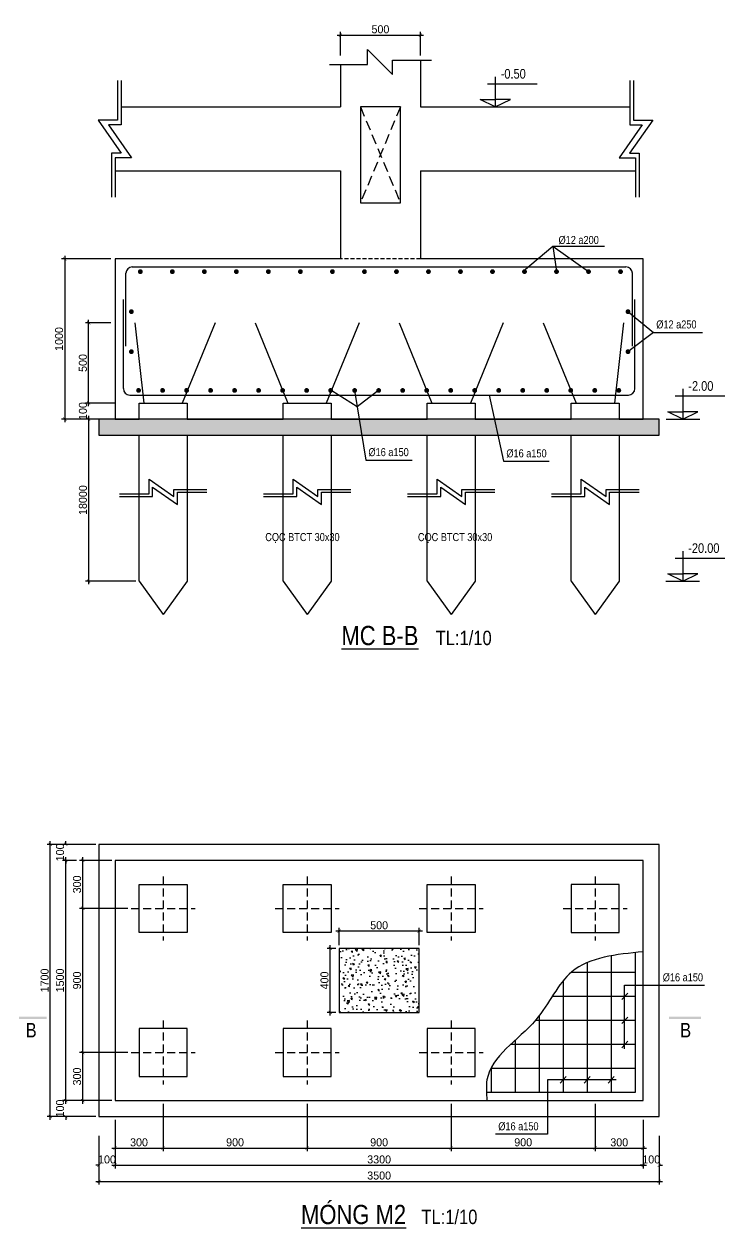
# Model space of a CAD drawing. Extents: x 394 to 18449, y -3793 to 677.
# Drawn here: x 9318 to 9756, y -2492 to -1740 of the extents above; entities that cross this region are included whole.
import ezdxf

# ---------------------------------------------------------------- set-up
doc = ezdxf.new("R2010")
doc.units = 0
doc.header["$MEASUREMENT"] = 0
doc.linetypes.add('CENTER2', pattern=[1.125, 0.75, -0.125, 0.125, -0.125])
doc.linetypes.add('HIDDEN', pattern=[0.375, 0.25, -0.125])
doc.layers.get('0').update_dxf_attribs({"linetype": 'CONTINUOUS'})
doc.layers.get('DEFPOINTS').update_dxf_attribs({"linetype": 'CONTINUOUS'})
for name, color, linetype in [('cot', 8, 'CONTINUOUS'), ('DUT', 7, 'CENTER2'), ('TEXT', 7, 'CONTINUOUS'), ('THEP', 6, 'CONTINUOUS'), ('TUONG', 7, 'CONTINUOUS')]:
    doc.layers.add(name, color=color, linetype=linetype)
doc.styles.add('DIM-NEW', font='VHELVCN.TTF')
doc.styles.add('T2', font='VTIMESN.TTF')
doc.dimstyles.new('TL10', dxfattribs={"dimtxt": 5, "dimasz": 2, "dimexe": 2, "dimexo": 2, "dimgap": 1, "dimtad": 1, "dimdec": 0, "dimlfac": 10, "dimzin": 0, "dimdsep": 46, "dimtxsty": 'T2', "dimblk": 'ARCHTICK', "dimcen": 2.5, "dimdle": 2, "dimclrd": 1, "dimclre": 1, "dimclrt": 2, "dimadec": 0, "dimazin": 0, "dimtfac": 1, "dimtdec": 0, "dimtix": 1, "dimtofl": 0, "dimtmove": 0, "dimatfit": 0, "dimldrblk": 'ARCHTICK', "dimfxl": 0, "dimtolj": 1, "dimtzin": 0, "dimlwd": -1, "dimlwe": -1, "dimarcsym": 0})

# ---------------------------------------------------------------- blocks, each defined once
blk = doc.blocks.new('_ARCHTICK')
at = {"color": 0, "linetype": 'ByBlock', "const_width": 0.15}
blk.add_lwpolyline([(-0.5, -0.5), (0.5, 0.5)], dxfattribs=at)
blk = doc.blocks.new('*D207')
at = {"layer": 'DEFPOINTS', "color": 0}
for p in [(9355.13, -2382.29), (9385.28, -2382.29), (9375.28, -2412.29)]:
    blk.add_point(p, dxfattribs=at)
at = {"layer": 'TUONG', "color": 1}
for p, q in [((9383.28, -2382.29), (9353.13, -2382.29)), ((9355.13, -2414.29), (9355.13, -2380.29)), ((9373.28, -2412.29), (9353.13, -2412.29))]:
    blk.add_line(p, q, dxfattribs=at)
at = {"layer": 'TUONG', "color": 1, "xscale": 2, "yscale": 2, "zscale": 2}
for p, rotation in [((9355.13, -2382.29), 90), ((9355.13, -2412.29), 270)]:
    blk.add_blockref('_ARCHTICK', p, dxfattribs=dict(at, rotation=rotation))
at = {"layer": 'TUONG', "color": 2, "insert": (9351.57, -2397.29), "char_height": 5, "attachment_point": 5, "rotation": 90, "style": 'T2'}
blk.add_mtext('\\A1;300', dxfattribs=at)
blk = doc.blocks.new('*D206')
at = {"layer": 'DEFPOINTS', "color": 0}
for p in [(9355.13, -2292.29), (9385.28, -2292.29), (9385.28, -2382.29)]:
    blk.add_point(p, dxfattribs=at)
at = {"layer": 'TUONG', "color": 1}
for p, q in [((9383.28, -2292.29), (9353.13, -2292.29)), ((9355.13, -2384.29), (9355.13, -2290.29)), ((9383.28, -2382.29), (9353.13, -2382.29))]:
    blk.add_line(p, q, dxfattribs=at)
at = {"layer": 'TUONG', "color": 1, "xscale": 2, "yscale": 2, "zscale": 2}
for p, rotation in [((9355.13, -2292.29), 90), ((9355.13, -2382.29), 270)]:
    blk.add_blockref('_ARCHTICK', p, dxfattribs=dict(at, rotation=rotation))
at = {"layer": 'TUONG', "color": 2, "insert": (9351.54, -2337.29), "char_height": 5, "attachment_point": 5, "rotation": 90, "style": 'T2'}
blk.add_mtext('\\A1;900', dxfattribs=at)
blk = doc.blocks.new('*D205')
at = {"layer": 'DEFPOINTS', "color": 0}
for p in [(9355.13, -2262.29), (9375.28, -2262.29), (9385.28, -2292.29)]:
    blk.add_point(p, dxfattribs=at)
at = {"layer": 'TUONG', "color": 1}
for p, q in [((9373.28, -2262.29), (9353.13, -2262.29)), ((9355.13, -2294.29), (9355.13, -2260.29)), ((9383.28, -2292.29), (9353.13, -2292.29))]:
    blk.add_line(p, q, dxfattribs=at)
at = {"layer": 'TUONG', "color": 1, "xscale": 2, "yscale": 2, "zscale": 2}
for p, rotation in [((9355.13, -2262.29), 90), ((9355.13, -2292.29), 270)]:
    blk.add_blockref('_ARCHTICK', p, dxfattribs=dict(at, rotation=rotation))
at = {"layer": 'TUONG', "color": 2, "insert": (9351.57, -2277.29), "char_height": 5, "attachment_point": 5, "rotation": 90, "style": 'T2'}
blk.add_mtext('\\A1;300', dxfattribs=at)
blk = doc.blocks.new('*D204')
at = {"layer": 'DEFPOINTS', "color": 0}
for p in [(9344.52, -2412.29), (9373.28, -2412.29), (9365.28, -2422.29)]:
    blk.add_point(p, dxfattribs=at)
at = {"layer": 'TUONG', "color": 1}
for p, q in [((9371.28, -2412.29), (9342.52, -2412.29)), ((9344.52, -2412.29), (9344.52, -2410.29)), ((9363.28, -2422.29), (9342.52, -2422.29)), ((9344.52, -2422.29), (9344.52, -2424.29))]:
    blk.add_line(p, q, dxfattribs=at)
at = {"layer": 'TUONG', "color": 1, "xscale": 2, "yscale": 2, "zscale": 2}
for p, rotation in [((9344.52, -2412.29), 270), ((9344.52, -2422.29), 90)]:
    blk.add_blockref('_ARCHTICK', p, dxfattribs=dict(at, rotation=rotation))
at = {"layer": 'TUONG', "color": 2, "insert": (9340.96, -2417.29), "char_height": 5, "attachment_point": 5, "rotation": 90, "style": 'T2'}
blk.add_mtext('\\A1;100', dxfattribs=at)
blk = doc.blocks.new('*D203')
at = {"layer": 'DEFPOINTS', "color": 0}
for p in [(9344.52, -2262.29), (9353.13, -2262.29), (9373.28, -2412.29)]:
    blk.add_point(p, dxfattribs=at)
at = {"layer": 'TUONG', "color": 1}
for p, q in [((9351.13, -2262.29), (9342.52, -2262.29)), ((9344.52, -2414.29), (9344.52, -2260.29)), ((9371.28, -2412.29), (9342.52, -2412.29))]:
    blk.add_line(p, q, dxfattribs=at)
at = {"layer": 'TUONG', "color": 1, "xscale": 2, "yscale": 2, "zscale": 2}
for p, rotation in [((9344.52, -2262.29), 90), ((9344.52, -2412.29), 270)]:
    blk.add_blockref('_ARCHTICK', p, dxfattribs=dict(at, rotation=rotation))
at = {"layer": 'TUONG', "color": 2, "insert": (9340.92, -2337.29), "char_height": 5, "attachment_point": 5, "rotation": 90, "style": 'T2'}
blk.add_mtext('\\A1;1500', dxfattribs=at)
blk = doc.blocks.new('*D202')
at = {"layer": 'DEFPOINTS', "color": 0}
for p in [(9344.52, -2252.29), (9365.28, -2252.29), (9353.13, -2262.29)]:
    blk.add_point(p, dxfattribs=at)
at = {"layer": 'TUONG', "color": 1}
for p, q in [((9363.28, -2252.29), (9342.52, -2252.29)), ((9344.52, -2252.29), (9344.52, -2250.29)), ((9351.13, -2262.29), (9342.52, -2262.29)), ((9344.52, -2262.29), (9344.52, -2264.29))]:
    blk.add_line(p, q, dxfattribs=at)
at = {"layer": 'TUONG', "color": 1, "xscale": 2, "yscale": 2, "zscale": 2}
for p, rotation in [((9344.52, -2252.29), 270), ((9344.52, -2262.29), 90)]:
    blk.add_blockref('_ARCHTICK', p, dxfattribs=dict(at, rotation=rotation))
at = {"layer": 'TUONG', "color": 2, "insert": (9340.96, -2257.29), "char_height": 5, "attachment_point": 5, "rotation": 90, "style": 'T2'}
blk.add_mtext('\\A1;100', dxfattribs=at)
blk = doc.blocks.new('*D201')
at = {"layer": 'DEFPOINTS', "color": 0}
for p in [(9334.87, -2252.29), (9344.52, -2252.29), (9344.52, -2422.29)]:
    blk.add_point(p, dxfattribs=at)
at = {"layer": 'TUONG', "color": 1}
for p, q in [((9342.52, -2252.29), (9332.87, -2252.29)), ((9334.87, -2424.29), (9334.87, -2250.29)), ((9342.52, -2422.29), (9332.87, -2422.29))]:
    blk.add_line(p, q, dxfattribs=at)
at = {"layer": 'TUONG', "color": 1, "xscale": 2, "yscale": 2, "zscale": 2}
for p, rotation in [((9334.87, -2252.29), 90), ((9334.87, -2422.29), 270)]:
    blk.add_blockref('_ARCHTICK', p, dxfattribs=dict(at, rotation=rotation))
at = {"layer": 'TUONG', "color": 2, "insert": (9331.32, -2337.29), "char_height": 5, "attachment_point": 5, "rotation": 90, "style": 'T2'}
blk.add_mtext('\\A1;1700', dxfattribs=at)
blk = doc.blocks.new('*D200')
at = {"layer": 'DEFPOINTS', "color": 0}
for p in [(9405.28, -2412.29), (9375.28, -2422.29), (9405.28, -2442)]:
    blk.add_point(p, dxfattribs=at)
at = {"layer": 'TUONG', "color": 1}
for p, q in [((9405.28, -2414.29), (9405.28, -2444)), ((9375.28, -2424.29), (9375.28, -2444)), ((9373.28, -2442), (9407.28, -2442))]:
    blk.add_line(p, q, dxfattribs=at)
at = {"layer": 'TUONG', "color": 1, "xscale": 2, "yscale": 2, "zscale": 2, "rotation": 180}
blk.add_blockref('_ARCHTICK', (9375.28, -2442), dxfattribs=at)
at = {"layer": 'TUONG', "color": 1, "xscale": 2, "yscale": 2, "zscale": 2}
blk.add_blockref('_ARCHTICK', (9405.28, -2442), dxfattribs=at)
at = {"layer": 'TUONG', "color": 2, "insert": (9390.28, -2438.44), "char_height": 5, "attachment_point": 5, "style": 'T2'}
blk.add_mtext('\\A1;300', dxfattribs=at)
blk = doc.blocks.new('*D199')
at = {"layer": 'DEFPOINTS', "color": 0}
for p in [(9405.28, -2412.29), (9495.28, -2412.29), (9495.28, -2442)]:
    blk.add_point(p, dxfattribs=at)
at = {"layer": 'TUONG', "color": 1}
for p, q in [((9405.28, -2414.29), (9405.28, -2444)), ((9495.28, -2414.29), (9495.28, -2444)), ((9403.28, -2442), (9497.28, -2442))]:
    blk.add_line(p, q, dxfattribs=at)
at = {"layer": 'TUONG', "color": 1, "xscale": 2, "yscale": 2, "zscale": 2, "rotation": 180}
blk.add_blockref('_ARCHTICK', (9405.28, -2442), dxfattribs=at)
at = {"layer": 'TUONG', "color": 1, "xscale": 2, "yscale": 2, "zscale": 2}
blk.add_blockref('_ARCHTICK', (9495.28, -2442), dxfattribs=at)
at = {"layer": 'TUONG', "color": 2, "insert": (9450.28, -2438.41), "char_height": 5, "attachment_point": 5, "style": 'T2'}
blk.add_mtext('\\A1;900', dxfattribs=at)
blk = doc.blocks.new('*D198')
at = {"layer": 'DEFPOINTS', "color": 0}
for p in [(9495.28, -2412.29), (9585.28, -2412.29), (9585.28, -2442)]:
    blk.add_point(p, dxfattribs=at)
at = {"layer": 'TUONG', "color": 1}
for p, q in [((9495.28, -2414.29), (9495.28, -2444)), ((9585.28, -2414.29), (9585.28, -2444)), ((9493.28, -2442), (9587.28, -2442))]:
    blk.add_line(p, q, dxfattribs=at)
at = {"layer": 'TUONG', "color": 1, "xscale": 2, "yscale": 2, "zscale": 2, "rotation": 180}
blk.add_blockref('_ARCHTICK', (9495.28, -2442), dxfattribs=at)
at = {"layer": 'TUONG', "color": 1, "xscale": 2, "yscale": 2, "zscale": 2}
blk.add_blockref('_ARCHTICK', (9585.28, -2442), dxfattribs=at)
at = {"layer": 'TUONG', "color": 2, "insert": (9540.28, -2438.41), "char_height": 5, "attachment_point": 5, "style": 'T2'}
blk.add_mtext('\\A1;900', dxfattribs=at)
blk = doc.blocks.new('*D197')
at = {"layer": 'DEFPOINTS', "color": 0}
for p in [(9585.28, -2412.29), (9675.28, -2412.29), (9675.28, -2442)]:
    blk.add_point(p, dxfattribs=at)
at = {"layer": 'TUONG', "color": 1}
for p, q in [((9585.28, -2414.29), (9585.28, -2444)), ((9675.28, -2414.29), (9675.28, -2444)), ((9583.28, -2442), (9677.28, -2442))]:
    blk.add_line(p, q, dxfattribs=at)
at = {"layer": 'TUONG', "color": 1, "xscale": 2, "yscale": 2, "zscale": 2, "rotation": 180}
blk.add_blockref('_ARCHTICK', (9585.28, -2442), dxfattribs=at)
at = {"layer": 'TUONG', "color": 1, "xscale": 2, "yscale": 2, "zscale": 2}
blk.add_blockref('_ARCHTICK', (9675.28, -2442), dxfattribs=at)
at = {"layer": 'TUONG', "color": 2, "insert": (9630.28, -2438.41), "char_height": 5, "attachment_point": 5, "style": 'T2'}
blk.add_mtext('\\A1;900', dxfattribs=at)
blk = doc.blocks.new('*D196')
at = {"layer": 'DEFPOINTS', "color": 0}
for p in [(9675.28, -2412.29), (9705.28, -2422.29), (9705.28, -2442)]:
    blk.add_point(p, dxfattribs=at)
at = {"layer": 'TUONG', "color": 1}
for p, q in [((9675.28, -2414.29), (9675.28, -2444)), ((9705.28, -2424.29), (9705.28, -2444)), ((9673.28, -2442), (9707.28, -2442))]:
    blk.add_line(p, q, dxfattribs=at)
at = {"layer": 'TUONG', "color": 1, "xscale": 2, "yscale": 2, "zscale": 2, "rotation": 180}
blk.add_blockref('_ARCHTICK', (9675.28, -2442), dxfattribs=at)
at = {"layer": 'TUONG', "color": 1, "xscale": 2, "yscale": 2, "zscale": 2}
blk.add_blockref('_ARCHTICK', (9705.28, -2442), dxfattribs=at)
at = {"layer": 'TUONG', "color": 2, "insert": (9690.28, -2438.44), "char_height": 5, "attachment_point": 5, "style": 'T2'}
blk.add_mtext('\\A1;300', dxfattribs=at)
blk = doc.blocks.new('*D195')
at = {"layer": 'DEFPOINTS', "color": 0}
for p in [(9365.28, -2432.29), (9375.28, -2432.29), (9375.28, -2452.68)]:
    blk.add_point(p, dxfattribs=at)
at = {"layer": 'TUONG', "color": 1}
for p, q in [((9365.28, -2434.29), (9365.28, -2454.68)), ((9375.28, -2434.29), (9375.28, -2454.68)), ((9365.28, -2452.68), (9363.28, -2452.68)), ((9375.28, -2452.68), (9377.28, -2452.68))]:
    blk.add_line(p, q, dxfattribs=at)
at = {"layer": 'TUONG', "color": 1, "xscale": 2, "yscale": 2, "zscale": 2}
blk.add_blockref('_ARCHTICK', (9365.28, -2452.68), dxfattribs=at)
at = {"layer": 'TUONG', "color": 1, "xscale": 2, "yscale": 2, "zscale": 2, "rotation": 180}
blk.add_blockref('_ARCHTICK', (9375.28, -2452.68), dxfattribs=at)
at = {"layer": 'TUONG', "color": 2, "insert": (9370.28, -2449.12), "char_height": 5, "attachment_point": 5, "style": 'T2'}
blk.add_mtext('\\A1;100', dxfattribs=at)
blk = doc.blocks.new('*D194')
at = {"layer": 'DEFPOINTS', "color": 0}
for p in [(9715.28, -2432.29), (9705.28, -2444), (9715.28, -2452.68)]:
    blk.add_point(p, dxfattribs=at)
at = {"layer": 'TUONG', "color": 1}
for p, q in [((9715.28, -2434.29), (9715.28, -2454.68)), ((9705.28, -2446), (9705.28, -2454.68)), ((9705.28, -2452.68), (9703.28, -2452.68)), ((9715.28, -2452.68), (9717.28, -2452.68))]:
    blk.add_line(p, q, dxfattribs=at)
at = {"layer": 'TUONG', "color": 1, "xscale": 2, "yscale": 2, "zscale": 2}
blk.add_blockref('_ARCHTICK', (9705.28, -2452.68), dxfattribs=at)
at = {"layer": 'TUONG', "color": 1, "xscale": 2, "yscale": 2, "zscale": 2, "rotation": 180}
blk.add_blockref('_ARCHTICK', (9715.28, -2452.68), dxfattribs=at)
at = {"layer": 'TUONG', "color": 2, "insert": (9710.28, -2449.12), "char_height": 5, "attachment_point": 5, "style": 'T2'}
blk.add_mtext('\\A1;100', dxfattribs=at)
blk = doc.blocks.new('*D193')
at = {"layer": 'DEFPOINTS', "color": 0}
for p in [(9365.28, -2452.68), (9715.28, -2452.68), (9715.28, -2462.78)]:
    blk.add_point(p, dxfattribs=at)
at = {"layer": 'TUONG', "color": 1}
for p, q in [((9365.28, -2454.68), (9365.28, -2464.78)), ((9715.28, -2454.68), (9715.28, -2464.78)), ((9363.28, -2462.78), (9717.28, -2462.78))]:
    blk.add_line(p, q, dxfattribs=at)
at = {"layer": 'TUONG', "color": 1, "xscale": 2, "yscale": 2, "zscale": 2, "rotation": 180}
blk.add_blockref('_ARCHTICK', (9365.28, -2462.78), dxfattribs=at)
at = {"layer": 'TUONG', "color": 1, "xscale": 2, "yscale": 2, "zscale": 2}
blk.add_blockref('_ARCHTICK', (9715.28, -2462.78), dxfattribs=at)
at = {"layer": 'TUONG', "color": 2, "insert": (9540.28, -2459.18), "char_height": 5, "attachment_point": 5, "style": 'T2'}
blk.add_mtext('\\A1;3500', dxfattribs=at)
blk = doc.blocks.new('*D192')
at = {"layer": 'DEFPOINTS', "color": 0}
for p in [(9375.28, -2442), (9705.28, -2442), (9705.28, -2452.68)]:
    blk.add_point(p, dxfattribs=at)
at = {"layer": 'TUONG', "color": 1}
for p, q in [((9375.28, -2444), (9375.28, -2454.68)), ((9705.28, -2444), (9705.28, -2454.68)), ((9373.28, -2452.68), (9707.28, -2452.68))]:
    blk.add_line(p, q, dxfattribs=at)
at = {"layer": 'TUONG', "color": 1, "xscale": 2, "yscale": 2, "zscale": 2, "rotation": 180}
blk.add_blockref('_ARCHTICK', (9375.28, -2452.68), dxfattribs=at)
at = {"layer": 'TUONG', "color": 1, "xscale": 2, "yscale": 2, "zscale": 2}
blk.add_blockref('_ARCHTICK', (9705.28, -2452.68), dxfattribs=at)
at = {"layer": 'TUONG', "color": 2, "insert": (9540.28, -2449.12), "char_height": 5, "attachment_point": 5, "style": 'T2'}
blk.add_mtext('\\A1;3300', dxfattribs=at)
blk = doc.blocks.new('*D213')
at = {"layer": 'DEFPOINTS', "color": 0}
for p in [(9509.72, -2317.29), (9515.28, -2317.29), (9515.28, -2357.29)]:
    blk.add_point(p, dxfattribs=at)
at = {"layer": 'TUONG', "color": 1}
for p, q in [((9509.72, -2359.29), (9509.72, -2315.29)), ((9513.28, -2317.29), (9507.72, -2317.29)), ((9513.28, -2357.29), (9507.72, -2357.29))]:
    blk.add_line(p, q, dxfattribs=at)
at = {"layer": 'TUONG', "color": 1, "xscale": 2, "yscale": 2, "zscale": 2}
for p, rotation in [((9509.72, -2317.29), 90), ((9509.72, -2357.29), 270)]:
    blk.add_blockref('_ARCHTICK', p, dxfattribs=dict(at, rotation=rotation))
at = {"layer": 'TUONG', "color": 2, "insert": (9506.16, -2337.29), "char_height": 5, "attachment_point": 5, "rotation": 90, "style": 'T2'}
blk.add_mtext('\\A1;400', dxfattribs=at)
blk = doc.blocks.new('*D212')
at = {"layer": 'DEFPOINTS', "color": 0}
for p in [(9515.28, -2306.47), (9515.28, -2317.29), (9565.28, -2317.29)]:
    blk.add_point(p, dxfattribs=at)
at = {"layer": 'TUONG', "color": 1}
for p, q in [((9567.28, -2306.47), (9513.28, -2306.47)), ((9515.28, -2315.29), (9515.28, -2304.47)), ((9565.28, -2315.29), (9565.28, -2304.47))]:
    blk.add_line(p, q, dxfattribs=at)
at = {"layer": 'TUONG', "color": 1, "xscale": 2, "yscale": 2, "zscale": 2, "rotation": 180}
blk.add_blockref('_ARCHTICK', (9515.28, -2306.47), dxfattribs=at)
at = {"layer": 'TUONG', "color": 1, "xscale": 2, "yscale": 2, "zscale": 2}
blk.add_blockref('_ARCHTICK', (9565.28, -2306.47), dxfattribs=at)
at = {"layer": 'TUONG', "color": 2, "insert": (9540.28, -2302.87), "char_height": 5, "attachment_point": 5, "style": 'T2'}
blk.add_mtext('\\A1;500', dxfattribs=at)
blk = doc.blocks.new('*D217')
at = {"layer": 'DEFPOINTS', "color": 0}
for p in [(9374.58, -1886.63), (9343.9, -1986.63), (9374.58, -1986.63)]:
    blk.add_point(p, dxfattribs=at)
at = {"layer": 'TUONG', "color": 1}
for p, q in [((9372.58, -1886.63), (9341.9, -1886.63)), ((9343.9, -1884.63), (9343.9, -1988.63)), ((9372.58, -1986.63), (9341.9, -1986.63))]:
    blk.add_line(p, q, dxfattribs=at)
at = {"layer": 'TUONG', "color": 1, "xscale": 2, "yscale": 2, "zscale": 2}
for p, rotation in [((9343.9, -1886.63), 90), ((9343.9, -1986.63), 270)]:
    blk.add_blockref('_ARCHTICK', p, dxfattribs=dict(at, rotation=rotation))
at = {"layer": 'TUONG', "color": 2, "insert": (9340.34, -1936.63), "char_height": 5, "attachment_point": 5, "rotation": 90, "style": 'T2'}
blk.add_mtext('\\A1;1000', dxfattribs=at)
blk = doc.blocks.new('*D216')
at = {"layer": 'DEFPOINTS', "color": 0}
for p in [(9374.6, -1986.63), (9358.81, -2087.88), (9390.28, -2087.88)]:
    blk.add_point(p, dxfattribs=at)
at = {"layer": 'TUONG', "color": 1}
for p, q in [((9358.81, -1984.63), (9358.81, -2089.88)), ((9372.6, -1986.63), (9356.81, -1986.63)), ((9388.28, -2087.88), (9356.81, -2087.88))]:
    blk.add_line(p, q, dxfattribs=at)
at = {"layer": 'TUONG', "color": 1, "xscale": 2, "yscale": 2, "zscale": 2}
for p, rotation in [((9358.81, -1986.63), 90), ((9358.81, -2087.88), 270)]:
    blk.add_blockref('_ARCHTICK', p, dxfattribs=dict(at, rotation=rotation))
at = {"layer": 'TUONG', "color": 2, "insert": (9355.25, -2037.26), "char_height": 5, "attachment_point": 5, "rotation": 90, "style": 'T2'}
blk.add_mtext('\\A1;18000', dxfattribs=at)
blk = doc.blocks.new('*D215')
at = {"layer": 'DEFPOINTS', "color": 0}
for p in [(9375.28, -1976.63), (9358.81, -1986.63), (9374.6, -1986.63)]:
    blk.add_point(p, dxfattribs=at)
at = {"layer": 'TUONG', "color": 1}
for p, q in [((9373.28, -1976.63), (9356.81, -1976.63)), ((9358.81, -1976.63), (9358.81, -1974.63)), ((9372.6, -1986.63), (9356.81, -1986.63)), ((9358.81, -1986.63), (9358.81, -1988.63))]:
    blk.add_line(p, q, dxfattribs=at)
at = {"layer": 'TUONG', "color": 1, "xscale": 2, "yscale": 2, "zscale": 2}
for p, rotation in [((9358.81, -1976.63), 270), ((9358.81, -1986.63), 90)]:
    blk.add_blockref('_ARCHTICK', p, dxfattribs=dict(at, rotation=rotation))
at = {"layer": 'TUONG', "color": 2, "insert": (9355.25, -1981.63), "char_height": 5, "attachment_point": 5, "rotation": 90, "style": 'T2'}
blk.add_mtext('\\A1;100', dxfattribs=at)
blk = doc.blocks.new('*D214')
at = {"layer": 'DEFPOINTS', "color": 0}
for p in [(9358.81, -1926.63), (9374.65, -1926.63), (9377.28, -1976.63)]:
    blk.add_point(p, dxfattribs=at)
at = {"layer": 'TUONG', "color": 1}
for p, q in [((9358.81, -1978.63), (9358.81, -1924.63)), ((9372.65, -1926.63), (9356.81, -1926.63)), ((9375.28, -1976.63), (9356.81, -1976.63))]:
    blk.add_line(p, q, dxfattribs=at)
at = {"layer": 'TUONG', "color": 1, "xscale": 2, "yscale": 2, "zscale": 2}
for p, rotation in [((9358.81, -1926.63), 90), ((9358.81, -1976.63), 270)]:
    blk.add_blockref('_ARCHTICK', p, dxfattribs=dict(at, rotation=rotation))
at = {"layer": 'TUONG', "color": 2, "insert": (9355.21, -1951.63), "char_height": 5, "attachment_point": 5, "rotation": 90, "style": 'T2'}
blk.add_mtext('\\A1;500', dxfattribs=at)
blk = doc.blocks.new('*D225')
at = {"layer": 'DEFPOINTS', "color": 0}
for p in [(9566.09, -1746.82), (9516.09, -1761.61), (9566.09, -1761.61)]:
    blk.add_point(p, dxfattribs=at)
at = {"layer": 'TUONG', "color": 1}
for p, q in [((9514.09, -1746.82), (9568.09, -1746.82)), ((9516.09, -1759.61), (9516.09, -1744.82)), ((9566.09, -1759.61), (9566.09, -1744.82))]:
    blk.add_line(p, q, dxfattribs=at)
at = {"layer": 'TUONG', "color": 1, "xscale": 2, "yscale": 2, "zscale": 2, "rotation": 180}
blk.add_blockref('_ARCHTICK', (9516.09, -1746.82), dxfattribs=at)
at = {"layer": 'TUONG', "color": 1, "xscale": 2, "yscale": 2, "zscale": 2}
blk.add_blockref('_ARCHTICK', (9566.09, -1746.82), dxfattribs=at)
at = {"layer": 'TUONG', "color": 2, "insert": (9541.09, -1743.22), "char_height": 5, "attachment_point": 5, "style": 'T2'}
blk.add_mtext('\\A1;500', dxfattribs=at)

msp = doc.modelspace()

# ---------------------------------------------------------------- hatches: boundary and pattern name
at = {"layer": 'TUONG'}
h = msp.add_hatch(dxfattribs=at)
h.set_pattern_fill('AR-CONC', color=9, scale=2, style=0)
h.set_pattern_definition([(50, (-158.218, 1.733), (14.345204, -1.255043), [1.5, -16.5]), (355, (-158.218, 1.733), (-2.775027, 15.043843), [1.2, -13.2]), (100.4514, (-157.023, 1.629), (11.570188, 13.78879), [1.274804, -14.022842]), (46.1842, (-158.218, 5.733), (21.34482, -3.31038), [2.25, -24.75]), (96.6356, (-156.44, 5.457), (18.693254, 19.482357), [1.912206, -21.03426]), (351.1842, (-158.218, 5.733), (18.69324, 19.48237), [1.8, -19.8]), (21, (-156.218, 4.733), (11.938141, -8.052378), [1.5, -16.5]), (326, (-156.218, 4.733), (4.866307, 14.503), [1.2, -13.2]), (71.4514, (-155.224, 4.062), (16.804453, 6.45061), [1.274804, -14.022842]), (37.5, (-158.2184, 1.7333), (0.243197, 6.657877), [0, -13.04, 0, -13.4, 0, -13.25]), (7.5, (-158.218, 1.733), (5.261391, 7.888234), [0, -7.64, 0, -12.74, 0, -5.05]), (327.5, (-162.6784, 1.7333), (10.6764487, -0.4510974), [0, -5, 0, -15.6, 0, -20.7]), (317.5, (-164.678, 1.733), (11.663723, 2.0021), [0, -6.5, 0, -10.36, 0, -14.7])])
h.paths.add_polyline_path([(9715.277, -1996.63), (9715.277, -1986.63), (9365.277, -1986.63), (9365.277, -1996.63)])
h = msp.add_hatch(dxfattribs=at)
h.set_pattern_fill('AR-CONC', color=9, scale=1.5, angle=90, style=0)
h.set_pattern_definition([(140, (7884.891, -11407.914), (0.941282, 10.758903), [1.125, -12.375]), (85, (7884.891, -11407.914), (-11.282882, -2.08127), [0.9, -9.9]), (190.4514, (7884.969, -11407.017), (-10.341593, 8.677641), [0.956103, -10.517132]), (136.1842, (7881.891, -11407.914), (2.482785, 16.008616), [1.6875, -18.5625]), (186.6356, (7882.098, -11406.58), (-14.611768, 14.01994), [1.434154, -15.775695]), (81.1842, (7881.891, -11407.914), (-14.61178, 14.01993), [1.35, -14.85]), (111, (7882.641, -11406.414), (6.039283, 8.953606), [1.125, -12.375]), (56, (7882.641, -11406.414), (-10.877251, 3.64973), [0.9, -9.9]), (161.4514, (7883.144, -11405.668), (-4.837957, 12.60334), [0.956103, -10.517132]), (127.5, (7884.891, -11407.914), (-4.9934078, 0.1823978), [0, -9.78, 0, -10.05, 0, -9.9375]), (97.5, (7884.891, -11407.914), (-5.9161757, 3.946043), [0, -5.73, 0, -9.555, 0, -3.7875]), (57.5, (7884.891, -11411.259), (0.338323, 8.0073365), [0, -3.75, 0, -11.7, 0, -15.525]), (47.5, (7884.891, -11412.759), (-1.501575, 8.7477925), [0, -4.875, 0, -7.77, 0, -11.025])])
h.paths.add_polyline_path([(9515.277, -2317.289), (9515.277, -2357.289), (9565.277, -2357.289), (9565.277, -2317.289)])

# ---------------------------------------------------------------- linework, layer by layer
at = {"layer": 'cot', "lineweight": -2, "ltscale": 10}
for p, q in [((9630.494, -1894.123), (9648.803, -1878.609)), ((9648.803, -1878.609), (9671.097, -1894.569)), ((9648.803, -1878.609), (9651.097, -1894.569)), ((9648.803, -1878.609), (9681.105, -1878.609)), ((9695.749, -1919.569), (9711.709, -1932.501)), ((9711.709, -1932.501), (9695.749, -1944.569)), ((9711.709, -1932.501), (9742.347, -1932.501)), ((9510.737, -1968.856), (9526.597, -1978.832)), ((9524.993, -1968.764), (9531.921, -2012.252)), ((9526.597, -1978.832), (9539.314, -1969.083)), ((9609.112, -1971.63), (9618.079, -2013.037)), ((9531.921, -2012.252), (9560.854, -2012.252)), ((9618.079, -2013.037), (9646.604, -2013.037)), ((9695.646, -2345.17), (9691.798, -2349.283)), ((9693.663, -2340.306), (9743.595, -2340.306)), ((9693.663, -2380.001), (9693.663, -2340.306)), ((9695.646, -2360.17), (9691.798, -2364.283)), ((9695.646, -2375.17), (9691.798, -2379.283)), ((9657.201, -2397.257), (9653.352, -2401.37)), ((9672.201, -2397.257), (9668.352, -2401.37)), ((9687.201, -2397.257), (9683.352, -2401.37)), ((9645.437, -2399.313), (9645.437, -2433.344)), ((9688.318, -2399.313), (9645.437, -2399.313)), ((9645.437, -2433.344), (9613.014, -2433.344))]:
    msp.add_line(p, q, dxfattribs=at)
at = {"layer": 'DUT', "linetype": 'HIDDEN', "ltscale": 25}
for p, q in [((9528.591, -1791.63), (9553.591, -1851.63)), ((9553.591, -1791.63), (9528.591, -1851.63))]:
    msp.add_line(p, q, dxfattribs=at)
at = {"layer": 'DUT', "linetype": 'HIDDEN', "ltscale": 10}
msp.add_line((9566.091, -1886.63), (9516.091, -1886.63), dxfattribs=at)
at = {"layer": 'DUT', "color": 9, "linetype": 'HIDDEN', "ltscale": 20}
for p, q in [((9405.277, -2272.289), (9405.277, -2312.289)), ((9495.277, -2272.289), (9495.277, -2312.289)), ((9585.277, -2272.289), (9585.277, -2312.289)), ((9675.277, -2272.289), (9675.277, -2312.289)), ((9385.277, -2292.289), (9425.277, -2292.289)), ((9475.277, -2292.289), (9515.277, -2292.289)), ((9565.277, -2292.289), (9605.277, -2292.289)), ((9655.277, -2292.289), (9695.277, -2292.289)), ((9405.277, -2362.289), (9405.277, -2402.289)), ((9495.277, -2362.289), (9495.277, -2402.289)), ((9585.277, -2362.289), (9585.277, -2402.289)), ((9385.277, -2382.289), (9425.277, -2382.289)), ((9475.277, -2382.289), (9515.277, -2382.289)), ((9565.277, -2382.289), (9605.277, -2382.289))]:
    msp.add_line(p, q, dxfattribs=at)
at = {"layer": 'TEXT', "ltscale": 10}
for points in [[(9332.509, -2361.408), (9332.509, -2359.833), (9312.552, -2361.408), (9312.552, -2359.833)], [(9741.369, -2361.408), (9741.369, -2359.833), (9721.412, -2361.408), (9721.412, -2359.833)]]:
    msp.add_trace(points, dxfattribs=at)
at = {"layer": 'THEP', "ltscale": 10}
for p, q in [((9386.085, -1891.62), (9694.469, -1891.62)), ((9382.085, -1941.221), (9382.085, -1895.62)), ((9698.469, -1941.221), (9698.469, -1895.62)), ((9380.508, -1967.63), (9380.508, -1911.879)), ((9700.045, -1967.63), (9700.045, -1911.879)), ((9387.654, -1926.63), (9393.277, -1976.63)), ((9437.777, -1926.63), (9417.277, -1976.63)), ((9462.777, -1926.63), (9483.277, -1976.63)), ((9527.777, -1926.63), (9507.277, -1976.63)), ((9552.777, -1926.63), (9573.277, -1976.63)), ((9617.777, -1926.63), (9597.277, -1976.63)), ((9642.777, -1926.63), (9663.277, -1976.63)), ((9692.899, -1926.63), (9687.277, -1976.63)), ((9384.508, -1971.63), (9696.045, -1971.63)), ((9685.277, -2321.896), (9685.277, -2407.289)), ((9700.277, -2319.901), (9700.277, -2407.289)), ((9670.277, -2326.13), (9670.277, -2407.289)), ((9655.277, -2337.454), (9655.277, -2407.289)), ((9700.277, -2332.289), (9660.201, -2332.289)), ((9700.277, -2347.289), (9648.384, -2347.289)), ((9640.277, -2359.258), (9640.277, -2407.289)), ((9700.277, -2362.289), (9637.823, -2362.289)), ((9625.277, -2374.658), (9625.277, -2407.289)), ((9700.277, -2377.289), (9622.433, -2377.289)), ((9700.277, -2392.289), (9610.032, -2392.289)), ((9610.277, -2391.816), (9610.277, -2407.289)), ((9700.277, -2407.289), (9607.322, -2407.289))]:
    msp.add_line(p, q, dxfattribs=at)
at = {"layer": 'THEP', "const_width": 1.5}
for points in [[(9391.097, -1895.319, 1), (9391.097, -1893.819, 1)], [(9411.097, -1895.319, 1), (9411.097, -1893.819, 1)], [(9431.097, -1895.319, 1), (9431.097, -1893.819, 1)], [(9451.097, -1895.319, 1), (9451.097, -1893.819, 1)], [(9471.097, -1895.319, 1), (9471.097, -1893.819, 1)], [(9491.097, -1895.319, 1), (9491.097, -1893.819, 1)], [(9511.097, -1895.319, 1), (9511.097, -1893.819, 1)], [(9531.097, -1895.319, 1), (9531.097, -1893.819, 1)], [(9551.097, -1895.319, 1), (9551.097, -1893.819, 1)], [(9571.097, -1895.319, 1), (9571.097, -1893.819, 1)], [(9591.097, -1895.319, 1), (9591.097, -1893.819, 1)], [(9611.097, -1895.319, 1), (9611.097, -1893.819, 1)], [(9631.097, -1895.319, 1), (9631.097, -1893.819, 1)], [(9651.097, -1895.319, 1), (9651.097, -1893.819, 1)], [(9671.097, -1895.319, 1), (9671.097, -1893.819, 1)], [(9691.097, -1895.319, 1), (9691.097, -1893.819, 1)], [(9385.514, -1920.319, -1), (9385.514, -1918.819, -1)], [(9695.749, -1920.319, 1), (9695.749, -1918.819, 1)], [(9385.514, -1945.319, -1), (9385.514, -1943.819, -1)], [(9695.749, -1945.319, 1), (9695.749, -1943.819, 1)], [(9389.993, -1969.514, -1), (9389.993, -1968.014, -1)], [(9404.993, -1969.514, -1), (9404.993, -1968.014, -1)], [(9419.993, -1969.514, -1), (9419.993, -1968.014, -1)], [(9434.993, -1969.514, -1), (9434.993, -1968.014, -1)], [(9449.993, -1969.514, -1), (9449.993, -1968.014, -1)], [(9464.993, -1969.514, -1), (9464.993, -1968.014, -1)], [(9479.993, -1969.514, -1), (9479.993, -1968.014, -1)], [(9494.993, -1969.514, -1), (9494.993, -1968.014, -1)], [(9509.993, -1969.514, -1), (9509.993, -1968.014, -1)], [(9524.993, -1969.514, -1), (9524.993, -1968.014, -1)], [(9539.993, -1969.514, -1), (9539.993, -1968.014, -1)], [(9554.993, -1969.514, -1), (9554.993, -1968.014, -1)], [(9569.993, -1969.514, -1), (9569.993, -1968.014, -1)], [(9584.993, -1969.514, -1), (9584.993, -1968.014, -1)], [(9599.993, -1969.514, -1), (9599.993, -1968.014, -1)], [(9614.993, -1969.514, -1), (9614.993, -1968.014, -1)], [(9629.993, -1969.514, -1), (9629.993, -1968.014, -1)], [(9644.993, -1969.514, -1), (9644.993, -1968.014, -1)], [(9659.993, -1969.514, -1), (9659.993, -1968.014, -1)], [(9674.993, -1969.514, -1), (9674.993, -1968.014, -1)], [(9689.993, -1969.514, -1), (9689.993, -1968.014, -1)]]:
    msp.add_lwpolyline(points, format="xyb", close=True, dxfattribs=at)
at = {"layer": 'THEP', "ltscale": 10}
for centre, start, end in [((9386.085, -1895.62), 90, 180), ((9694.469, -1895.62), 0, 90), ((9384.508, -1967.63), 180, 270), ((9696.045, -1967.63), 270, 360)]:
    msp.add_arc(centre, 4, start, end, dxfattribs=at)
at = {"layer": 'TUONG'}
for p, q in [((9516.091, -1765.177), (9516.091, -1791.63)), ((9566.091, -1762.415), (9566.091, -1791.63)), ((9612.816, -1772.807), (9612.816, -1791.63)), ((9607.999, -1777.239), (9639.095, -1777.239)), ((9603.373, -1787.082), (9612.816, -1787.082)), ((9612.816, -1791.63), (9603.373, -1787.082)), ((9612.816, -1787.082), (9612.816, -1791.63)), ((9622.259, -1787.082), (9612.816, -1787.082)), ((9612.816, -1791.63), (9622.259, -1787.082)), ((9379.05, -1791.63), (9516.091, -1791.63)), ((9566.091, -1791.63), (9696.854, -1791.63)), ((9602.314, -1791.63), (9623.318, -1791.63)), ((9602.314, -1791.63), (9623.318, -1791.63)), ((9375.367, -1831.63), (9516.091, -1831.63)), ((9516.091, -1831.63), (9516.091, -1886.63)), ((9566.091, -1831.63), (9566.091, -1886.63)), ((9566.091, -1831.63), (9700.537, -1831.63)), ((9705.277, -1986.63), (9705.277, -1886.63)), ((9730.024, -1967.807), (9730.024, -1986.63)), ((9725.207, -1972.239), (9756.304, -1972.239)), ((9730.024, -1986.63), (9720.581, -1982.082)), ((9720.581, -1982.082), (9730.024, -1982.082)), ((9730.024, -1986.63), (9739.467, -1982.082)), ((9739.467, -1982.082), (9730.024, -1982.082)), ((9730.024, -1982.082), (9730.024, -1986.63)), ((9719.522, -1986.63), (9740.526, -1986.63)), ((9725.162, -2073.494), (9756.259, -2073.494)), ((9729.98, -2069.062), (9729.98, -2087.884)), ((9390.277, -2087.884), (9405.277, -2108.817)), ((9420.277, -2087.884), (9405.277, -2108.817)), ((9480.277, -2087.884), (9495.277, -2108.817)), ((9510.277, -2087.884), (9495.277, -2108.817)), ((9570.277, -2087.884), (9585.277, -2108.817)), ((9600.277, -2087.884), (9585.277, -2108.817)), ((9660.277, -2087.884), (9675.277, -2108.817)), ((9690.277, -2087.884), (9675.277, -2108.817)), ((9719.478, -2087.884), (9740.482, -2087.884)), ((9720.537, -2083.336), (9729.98, -2083.336)), ((9729.98, -2087.884), (9720.537, -2083.336)), ((9729.98, -2083.336), (9729.98, -2087.884)), ((9739.423, -2083.336), (9729.98, -2083.336)), ((9729.98, -2087.884), (9739.423, -2083.336))]:
    msp.add_line(p, q, dxfattribs=at)
for points in [[(9509.204, -1765.177), (9533.116, -1765.177), (9533.116, -1755.779), (9548.619, -1771.458), (9548.619, -1762.415), (9573.097, -1762.415)], [(9376.757, -1775.182), (9376.757, -1799.89), (9364.709, -1799.89), (9379.124, -1820.561), (9373.074, -1820.561), (9373.074, -1848.068)], [(9379.05, -1775.182), (9379.05, -1802.89), (9371.219, -1802.89), (9385.633, -1823.561), (9375.367, -1823.561), (9375.367, -1848.068)], [(9696.854, -1775.182), (9696.854, -1802.89), (9704.685, -1802.89), (9690.27, -1823.561), (9700.537, -1823.561), (9700.537, -1848.068)], [(9699.147, -1775.182), (9699.147, -1799.89), (9711.194, -1799.89), (9696.78, -1820.561), (9702.83, -1820.561), (9702.83, -1848.068)], [(9516.091, -1886.63), (9375.277, -1886.63), (9375.277, -1986.63), (9390.277, -1986.63)], [(9690.277, -1986.63), (9705.277, -1986.63), (9705.277, -1886.63), (9566.091, -1886.63)], [(9390.277, -1986.63), (9390.277, -1976.63), (9420.277, -1976.63), (9420.277, -1986.63)], [(9480.277, -1986.63), (9480.277, -1976.63), (9510.277, -1976.63), (9510.277, -1986.63)], [(9570.277, -1986.63), (9570.277, -1976.63), (9600.277, -1976.63), (9600.277, -1986.63)], [(9660.277, -1986.63), (9660.277, -1976.63), (9690.277, -1976.63), (9690.277, -1986.63)], [(9420.277, -1986.63), (9480.277, -1986.63)], [(9510.277, -1986.63), (9570.277, -1986.63)], [(9600.277, -1986.63), (9660.277, -1986.63)], [(9390.277, -2087.884), (9390.277, -1996.63)], [(9420.277, -1996.63), (9420.277, -2087.884)], [(9480.277, -2087.884), (9480.277, -1996.63)], [(9510.277, -1996.63), (9510.277, -2087.884)], [(9570.277, -2087.884), (9570.277, -1996.63)], [(9600.277, -1996.63), (9600.277, -2087.884)], [(9660.277, -2087.884), (9660.277, -1996.63)], [(9690.277, -1996.63), (9690.277, -2087.884)], [(9377.99, -2033.31), (9396.521, -2033.31), (9396.521, -2024.275), (9412.024, -2035.086), (9412.024, -2030.548), (9432.654, -2030.548)], [(9377.99, -2035.03), (9398.771, -2035.03), (9398.771, -2029.157), (9414.274, -2039.968), (9414.274, -2032.268), (9432.654, -2032.268)], [(9467.99, -2033.31), (9486.521, -2033.31), (9486.521, -2024.275), (9502.024, -2035.086), (9502.024, -2030.548), (9522.654, -2030.548)], [(9467.99, -2035.03), (9488.771, -2035.03), (9488.771, -2029.157), (9504.274, -2039.968), (9504.274, -2032.268), (9522.654, -2032.268)], [(9557.99, -2033.31), (9576.521, -2033.31), (9576.521, -2024.275), (9592.024, -2035.086), (9592.024, -2030.548), (9612.654, -2030.548)], [(9557.99, -2035.03), (9578.771, -2035.03), (9578.771, -2029.157), (9594.274, -2039.968), (9594.274, -2032.268), (9612.654, -2032.268)], [(9647.99, -2033.31), (9666.521, -2033.31), (9666.521, -2024.275), (9682.024, -2035.086), (9682.024, -2030.548), (9702.654, -2030.548)], [(9647.99, -2035.03), (9668.771, -2035.03), (9668.771, -2029.157), (9684.274, -2039.968), (9684.274, -2032.268), (9702.654, -2032.268)]]:
    msp.add_lwpolyline(points, dxfattribs=at)
for points in [[(9528.591, -1851.63), (9553.591, -1851.63), (9553.591, -1791.63), (9528.591, -1791.63)], [(9715.277, -2422.289), (9715.277, -2252.289), (9365.277, -2252.289), (9365.277, -2422.289)], [(9705.277, -2412.289), (9705.277, -2262.289), (9375.277, -2262.289), (9375.277, -2412.289)], [(9420.277, -2277.289), (9420.277, -2307.289), (9390.277, -2307.289), (9390.277, -2277.289)], [(9510.277, -2277.289), (9510.277, -2307.289), (9480.277, -2307.289), (9480.277, -2277.289)], [(9600.277, -2277.289), (9600.277, -2307.289), (9570.277, -2307.289), (9570.277, -2277.289)], [(9660.277, -2277.289), (9660.277, -2307.289), (9690.277, -2307.289), (9690.277, -2277.289)], [(9565.277, -2357.289), (9565.277, -2317.289), (9515.277, -2317.289), (9515.277, -2357.289)], [(9420.277, -2397.289), (9420.277, -2367.289), (9390.277, -2367.289), (9390.277, -2397.289)], [(9510.277, -2397.289), (9510.277, -2367.289), (9480.277, -2367.289), (9480.277, -2397.289)], [(9600.277, -2397.289), (9600.277, -2367.289), (9570.277, -2367.289), (9570.277, -2397.289)]]:
    msp.add_lwpolyline(points, close=True, dxfattribs=at)
at = {"layer": 'TUONG', "color": 9}
for points in [[(9365.277, -1996.63), (9715.277, -1996.63), (9715.277, -1986.63), (9365.277, -1986.63)], [(9565.277, -2357.289), (9565.277, -2317.289), (9515.277, -2317.289), (9515.277, -2357.289)]]:
    msp.add_lwpolyline(points, close=True, dxfattribs=at)
at = {"layer": 'TUONG'}
msp.add_spline([(9705.277, -2319.404), (9660.652, -2331.904), (9638.152, -2361.904), (9607.652, -2399.404), (9607.652, -2412.289)], degree=3, dxfattribs=at)
for points in [[(9603.373, -1787.082), (9612.816, -1787.082), (9612.816, -1791.63), (9603.373, -1787.082)], [(9720.581, -1982.082), (9730.024, -1982.082), (9730.024, -1986.63), (9720.581, -1982.082)], [(9720.537, -2083.336), (9729.98, -2083.336), (9729.98, -2087.884), (9720.537, -2083.336)]]:
    msp.add_solid(points, dxfattribs=at)

# ---------------------------------------------------------------- texts
at = {"layer": 'TEXT', "style": 'DIM-NEW'}
for s, height, p in [('-0.50', 6, (9616.224, -1773.996)), ('-2.00', 6, (9733.432, -1968.996)), ('-20.00', 6, (9733.388, -2070.251)), ('%%UMC B-B', 12, (9516.703, -2127.853)), ('TL:1/10', 9, (9575.633, -2127.853)), ('%%UMOÙNG M2', 12, (9491.482, -2489.47)), ('TL:1/10', 9, (9566.692, -2489.47))]:
    msp.add_text(s, height=height, dxfattribs=at).set_placement(p)
for s, p in [('%%25412 a200', (9652.36, -1877.291)), ('%%25412 a250', (9713.403, -1930.038)), ('%%25416 a150', (9533.615, -2009.789)), ('%%25416 a150', (9619.773, -2010.573)), ('COÏC BTCT 30x30', (9469.174, -2062.862)), ('COÏC BTCT 30x30', (9564.54, -2062.862)), ('%%25416 a150', (9717.46, -2337.842)), ('%%25416 a150', (9614.708, -2430.881))]:
    e = msp.add_text(s, height=5, dxfattribs=at)
    e.set_placement(p)
    e.dxf.unprotected_set("ltscale", 0)
at = {"layer": 'TEXT', "ltscale": 10, "style": 'DIM-NEW'}
for p in [(9319.456, -2372.866), (9728.315, -2372.866)]:
    msp.add_text('B', height=9, dxfattribs=at).set_placement(p)

# ---------------------------------------------------------------- dimensions: what is measured, and where the dimension line sits
at = {"layer": 'TUONG'}
dim = msp.add_linear_dim(base=(9566.091, -1746.825), p1=(9516.091, -1761.61), p2=(9566.091, -1761.61), dimstyle='TL10', dxfattribs=at)
dim.commit()
dim.dimension.update_dxf_attribs({"geometry": '*D225', "text_midpoint": (9541.091, -1743.225)})
for base, p1, p2, angle, picture, middle in [((9343.898, -1986.63), (9374.576, -1886.63), (9374.576, -1986.63), 90, '*D217', (9340.339, -1936.63)), ((9358.813, -1926.63), (9377.277, -1976.63), (9374.654, -1926.63), 90, '*D214', (9355.213, -1951.63)), ((9358.813, -1986.63), (9375.277, -1976.63), (9374.604, -1986.63), 90, '*D215', (9355.254, -1981.63)), ((9334.874, -2252.289), (9344.524, -2422.289), (9344.524, -2252.289), 90, '*D201', (9331.315, -2337.289)), ((9515.277, -2306.468), (9565.277, -2317.289), (9515.277, -2317.289), 180, '*D212', (9540.277, -2302.868)), ((9509.715, -2317.289), (9515.277, -2357.289), (9515.277, -2317.289), 90, '*D213', (9506.156, -2337.289)), ((9355.132, -2382.289), (9375.277, -2412.289), (9385.277, -2382.289), 90, '*D207', (9351.573, -2397.289)), ((9344.524, -2412.289), (9365.277, -2422.289), (9373.277, -2412.289), 90, '*D204', (9340.964, -2417.289)), ((9405.277, -2442), (9375.277, -2422.289), (9405.277, -2412.289), 180, '*D200', (9390.277, -2438.441)), ((9375.277, -2452.677), (9365.277, -2432.289), (9375.277, -2432.289), 180, '*D195', (9370.277, -2449.118)), ((9705.277, -2452.677), (9375.277, -2442), (9705.277, -2442), 180, '*D192', (9540.277, -2449.118)), ((9715.277, -2462.778), (9365.277, -2452.677), (9715.277, -2452.677), 180, '*D193', (9540.277, -2459.178))]:
    dim = msp.add_linear_dim(base=base, p1=p1, p2=p2, angle=angle, dimstyle='TL10', dxfattribs=at)
    dim.commit()
    dim.dimension.update_dxf_attribs({"geometry": picture, "text_midpoint": middle})
dim = msp.add_linear_dim(base=(9358.813, -2087.884), p1=(9374.604, -1986.63), p2=(9390.277, -2087.884), angle=90, text='18000', dimstyle='TL10', override={"dimtmove": 1}, dxfattribs=at)
dim.commit()
dim.dimension.update_dxf_attribs({"geometry": '*D216', "text_midpoint": (9355.254, -2037.257)})
for base, p1, p2, angle, picture, middle in [((9344.524, -2252.289), (9353.132, -2262.289), (9365.277, -2252.289), 90, '*D202', (9340.964, -2257.289)), ((9344.524, -2262.289), (9373.277, -2412.289), (9353.132, -2262.289), 90, '*D203', (9340.924, -2337.289)), ((9355.132, -2262.289), (9385.277, -2292.289), (9375.277, -2262.289), 90, '*D205', (9351.573, -2277.289)), ((9355.132, -2292.289), (9385.277, -2382.289), (9385.277, -2292.289), 90, '*D206', (9351.543, -2337.289)), ((9495.277, -2442), (9405.277, -2412.289), (9495.277, -2412.289), 180, '*D199', (9450.277, -2438.411)), ((9585.277, -2442), (9495.277, -2412.289), (9585.277, -2412.289), 180, '*D198', (9540.277, -2438.411)), ((9675.277, -2442), (9585.277, -2412.289), (9675.277, -2412.289), 180, '*D197', (9630.277, -2438.411)), ((9705.277, -2442), (9675.277, -2412.289), (9705.277, -2422.289), 180, '*D196', (9690.277, -2438.441)), ((9715.277, -2452.677), (9705.277, -2444), (9715.277, -2432.289), 180, '*D194', (9710.277, -2449.118))]:
    dim = msp.add_linear_dim(base=base, p1=p1, p2=p2, angle=angle, dimstyle='TL10', override={"dimtmove": 1}, dxfattribs=at)
    dim.commit()
    dim.dimension.update_dxf_attribs({"geometry": picture, "text_midpoint": middle})

doc.saveas('drawing.dxf')
